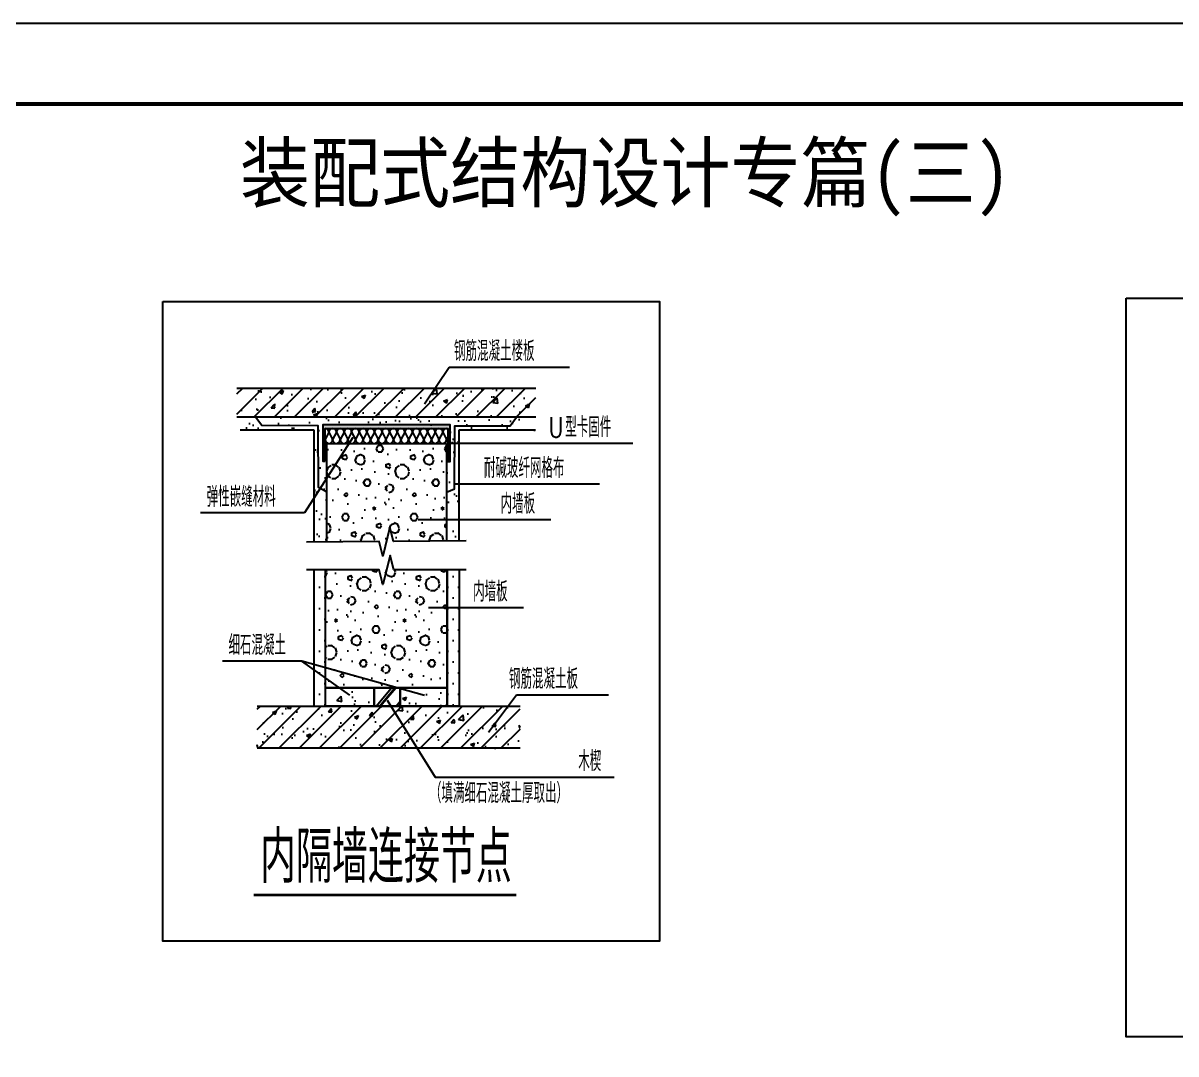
# Model space of a CAD drawing. Extents: x -85320 to 1679916, y -1321939 to 627.
# Drawn here: x 1231917 to 1252109, y -692017 to -673957 of the extents above; entities that cross this region are included whole.
import ezdxf
from ezdxf.enums import TextEntityAlignment as Align

# ---------------------------------------------------------------- set-up
doc = ezdxf.new("R2010")
doc.units = 0
doc.header["$LTSCALE"] = 1000
for name, color, linetype in [('BORDER', 7, 'Continuous'), ('DIM_LEAD', 3, 'Continuous'), ('PUB_TEXT', 7, 'Continuous'), ('S-TITLE', 7, 'Continuous'), ('TEXT', 7, 'Continuous'), ('W文字', 7, 'Continuous'), ('总说明下划线', 8, 'Continuous'), ('打印线框', 7, 'Continuous'), ('拉模', 7, 'Continuous'), ('插筋', 21, 'Continuous')]:
    doc.layers.add(name, color=color, linetype=linetype)
doc.styles.add('_TCH_DIM', font='SIMPLEX', dxfattribs={"bigfont": 'GBCBIG'})
doc.styles.add('TSSD_Rein', font='Tssdeng.shx', dxfattribs={"width": 0.7, "bigfont": 'hztxt.shx'})
doc.styles.add('TW-宋体', font='', dxfattribs={"width": 0.8})
doc.styles.get('TW-宋体').set_extended_font_data('SimSun')

# ---------------------------------------------------------------- blocks, each defined once
blk = doc.blocks.new('图框1')
at = {"layer": 'BORDER', "const_width": 50}
blk.add_lwpolyline([(1377779, -823089), (1377779, -783089), (1433679, -783089), (1433679, -823089)], close=True, dxfattribs=at)

msp = doc.modelspace()

# ---------------------------------------------------------------- hatches: boundary and pattern name
at = {"layer": '插筋'}
h = msp.add_hatch(dxfattribs=at)
h.set_pattern_fill('钢筋混凝土', color=256, scale=100)
h.set_pattern_definition([(45, (-375120.1, -786158.87), (-176.776695, 176.776695), []), (50, (-375120.1, -786158.87), (717.26018, -62.75213), [75, -825]), (355, (-375120.1, -786158.9), (-138.75133, 752.19213), [60, -660]), (100.4514, (-375060.3, -786164.1), (578.50938, 689.43954), [63.7402, -701.1421]), (46.1842, (-375120.1, -785958.9), (1067.24105, -165.519), [112.5, -1237.5]), (96.6356, (-375031.2, -785972.7), (934.6627, 974.1179), [95.6103, -1051.713]), (351.1842, (-375120.1, -785958.9), (934.66195, 974.1186), [90, -990]), (21, (-375020.1, -786008.87), (596.90705, -402.6189), [75, -825]), (326, (-375020.1, -786008.9), (243.31533, 725.15005), [60, -660]), (71.4514, (-374970.35, -786042.4), (840.22263, 322.5305), [63.7402, -701.1421]), (37.5, (-375120.1, -786158.87), (12.159855, 332.893854), [0, -652, 0, -670, 0, -662.5]), (7.5, (-375120.1, -786158.87), (263.06954, 394.41171), [0, -382, 0, -637, 0, -252.5]), (327.5, (-375343.1, -786158.87), (533.822436, -22.55487), [0, -250, 0, -780, 0, -1035]), (317.5, (-375443.1, -786158.87), (583.18617, 100.10498), [0, -325, 0, -518, 0, -735])])
h.paths.add_polyline_path([(1235662.458, -680350.801), (1240899.278, -680350.801), (1240899.278, -680863.322), (1235662.458, -680863.322)])
h = msp.add_hatch(dxfattribs=at)
h.set_pattern_fill('砂灰土', color=256, scale=100)
h.set_pattern_definition([(37.5, (-375120.1, -786158.87), (-12.59867, 385.364754), [0, -304, 0, -340, 0, -325]), (7.5, (-375120.1, -786158.87), (353.95534, 564.42921), [0, -164, 0, -274, 0, -105]), (327.5, (-375366.1, -786158.87), (622.82837, 1.13181), [0, -100, 0, -360, 0, -470]), (317.5, (-375366.1, -786158.87), (601.22532, 175.53511), [0, -50, 0, -236, 0, -270])])
h.paths.add_polyline_path([(1237165.014, -680997.515), (1239400.497, -680997.515), (1239400.497, -681118.486, -0.031170221), (1239401.013, -681126.754), (1239400.497, -681127.739), (1239400.497, -681635.397), (1239354.636, -681635.397), (1239354.636, -681215.323), (1239334.513, -681253.754, -0.388563157), (1239273.882, -681319.994), (1239332.387, -681319.994), (1239332.387, -683030.215), (1239548.191, -683030.215), (1239548.191, -681091.763), (1240889.371, -681091.763), (1240889.371, -680863.322), (1235717.092, -680863.322), (1235717.092, -681085.666), (1237010.149, -681085.666), (1237010.149, -683051.036), (1237238.991, -683051.036), (1237238.991, -683030.215), (1237238.991, -681319.994), (1237267.145, -681319.994, -0.388563157), (1237206.513, -681253.754), (1237206.513, -681634.516), (1237165.014, -681634.516)])
h = msp.add_hatch(color=256, dxfattribs=at)
h.dxf.hatch_style = 1
h.paths.add_polyline_path([(1237206.513, -681634.516), (1237206.513, -681060.254), (1239354.636, -681060.254), (1239354.636, -681635.397), (1239400.497, -681635.397), (1239400.497, -680997.515), (1237165.014, -680997.515), (1237165.014, -681634.516)])
h = msp.add_hatch(dxfattribs=at)
h.set_pattern_fill('加气混凝土', color=256, scale=100)
h.set_pattern_definition([(0, (-374766.1, -786524.9), (600, 1200), [0, -1200]), (0, (-375468.1, -786686.9), (600, 1200), [0, -1200]), (0, (-375078.1, -786698.9), (600, 1200), [0, -1200]), (0, (-374652.1, -786344.9), (600, 1200), [0, -1200]), (0, (-375150.1, -786758.9), (600, 1200), [0, -1200]), (0, (-374532.1, -785588.9), (600, 1200), [0, -1200]), (0, (-374898.1, -785684.9), (600, 1200), [0, -1200]), (0, (-374706.1, -785834.9), (600, 1200), [0, -1200]), (0, (-375684.1, -785858.9), (600, 1200), [0, -1200]), (0, (-375096.1, -785912.9), (600, 1200), [0, -1200]), (0, (-375324.1, -786218.9), (600, 1200), [0, -1200]), (0, (-375312.1, -786668.9), (600, 1200), [0, -1200]), (0, (-374862.1, -786716.9), (600, 1200), [0, -1200]), (0, (-374532.1, -786188.9), (600, 1200), [0, -1200]), (0, (-375654.1, -786374.9), (600, 1200), [0, -1200]), (0, (-375552.1, -786170.9), (600, 1200), [0, -1200]), (0, (-375084.1, -786254.9), (600, 1200), [0, -1200]), (0, (-375252.1, -786428.9), (600, 1200), [0, -1200]), (0, (-375348.1, -786032.9), (600, 1200), [0, -1200]), (0, (-375198.1, -785582.9), (600, 1200), [0, -1200]), (0, (-375606.1, -786626.9), (600, 1200), [0, -1200]), (0, (-374946.1, -785828.9), (600, 1200), [0, -1200]), (0, (-375504.1, -785810.9), (600, 1200), [0, -1200]), (0, (-375600.1, -785654.9), (600, 1200), [0, -1200]), (130.601294, (-374605.806, -785964.58), (-2999.9999669, 3600.0000157), [52.6831, -22074.222]), (18.434949, (-374691.52, -785941.72), (2999.99999, 1199.999991), [54.2105, -7535.2558]), (90, (-374691.5, -785993.15), (600, 1200), [51.4286, -2348.5713]), (161.565051, (-374640.1, -786010.3), (-3000.000015, 1199.99991), [54.2105, -7535.2558]), (53.130102, (-374640.1, -786010.3), (600, 1200), [57.1429, -5942.857]), (135, (-374594.38, -786621.72), (-600.00007, 1199.99992), [48.4873, -3345.6252]), (45, (-374662.95, -786621.72), (600, 1200), [48.4873, -3345.6252]), (135, (-374628.66, -786656), (-600.00007, 1199.99992), [48.4873, -3345.6252]), (45, (-374628.66, -786656), (600, 1200), [48.4873, -3345.6252]), (116.56505, (-375171.5, -785816), (-0.0001, 2399.9999), [63.88765, -1277.753]), (180, (-375200.1, -785758.9), (-600, 1200), [68.5714, -1131.4285]), (63.43495, (-375297.2, -785816), (5e-06, 2400), [63.88765, -1277.753]), (116.56505, (-375268.7, -785873.2), (-0.0001, 2399.9999), [63.88765, -1277.753]), (0, (-375268.7, -785873.2), (600, 1200), [68.5714, -1131.4285]), (63.43495, (-375200.1, -785873.2), (5e-06, 2400), [63.88765, -1277.753]), (107.102728, (-374720.09, -786221.724), (-1799.9999312, 6000.0000097), [77.7227, -32565.805]), (143.972626, (-374742.95, -786147.44), (-11399.9998555, 8399.9999905), [77.7227, -16244.04]), (180, (-374805.8, -786101.7), (-600, 1200), [74.2857, -1125.7142]), (36.027373, (-374942.95, -786147.44), (11399.9999158, 8399.9999094), [77.7227, -16244.04]), (71.565051, (-374965.8, -786216.01), (1800.00001, 5999.99999), [72.2806, -7517.1856]), (107.102728, (-374942.95, -786290.296), (-1799.9999312, 6000.0000097), [77.7227, -32565.805]), (143.972626, (-374880.09, -786336.01), (-11399.9998555, 8399.9999905), [77.7227, -16244.04]), (0, (-374880.1, -786336), (600, 1200), [74.2857, -1125.7142]), (36.027373, (-374805.81, -786336.01), (11399.9999158, 8399.9999094), [77.7227, -16244.04]), (71.565051, (-374742.95, -786290.3), (1800.00001, 5999.99999), [72.2806, -7517.1856]), (150.255118, (-374708.66, -785661.72), (-1800.000004, 1199.999985), [46.07, -9628.6392]), (90, (-374748.66, -785684.6), (600, 1200), [45.7143, -2354.2855]), (29.744881, (-374748.66, -785684.58), (1800.000001, 1199.999994), [46.07, -9628.6392]), (116.56505, (-374988.7, -786513.2), (-0.0001, 2399.9999), [63.88765, -1277.753]), (168.690067, (-375017.23, -786456.01), (-5400.000004, 1199.99997), [58.2745, -12179.371]), (41.185925, (-375120.09, -786484.58), (14999.9999091, 13199.9998846), [60.7437, -25451.604]), (90, (-375120.1, -786541.7), (600, 1200), [57.1429, -2342.857]), (138.814074, (-375074.377, -786581.724), (-14999.9997334, 13200.000084), [60.7437, -25451.604]), (16.699244, (-375074.377, -786581.724), (19799.999851, 5999.9999372), [59.6589, -24997.075]), (60.945396, (-375017.234, -786564.58), (599.9999984, 1199.9999894), [58.8322, -24650.679]), (109.983106, (-375491.52, -786010.296), (-3000.0000113, 8399.9999778), [66.884, -28024.395]), (155.556045, (-375514.377, -785947.44), (-7800.0000297, 3599.9999252), [69.046, -28930.263]), (24.4439547, (-375640.09, -785947.44), (7800.0000039, 3599.9999827), [69.046, -28930.263]), (70.0168934, (-375662.95, -786010.296), (3000.000009, 8399.9999792), [66.884, -28024.395]), (109.983106, (-375640.09, -786073.153), (-3000.0000113, 8399.9999778), [66.884, -28024.395]), (160.016893, (-375577.23, -786096.01), (-3000.000002, 1199.9999453), [66.884, -13978.755]), (19.9831065, (-375577.23, -786096.01), (2999.9999835, 1199.999998), [66.884, -13978.755]), (70.0168934, (-375514.377, -786073.153), (3000.000009, 8399.9999792), [66.884, -28024.395]), (122.005383, (-375045.8, -786118.87), (-600.000081, 1199.999939), [53.9085, -11266.868]), (18.434949, (-375125.8, -786090.3), (2999.99999, 1199.999991), [54.2105, -7535.2558]), (90, (-375125.8, -786141.7), (600, 1200), [51.4286, -2348.5713]), (161.565051, (-375074.38, -786158.87), (-3000.000015, 1199.99991), [54.2105, -7535.2558]), (54.462322, (-375074.38, -786158.87), (4199.999994, 5999.999991), [49.1561, -20596.423]), (116.56505, (-375394.4, -786410.3), (-0.0001, 2399.9999), [63.88765, -1277.753]), (180, (-375423, -786353.2), (-600, 1200), [62.8571, -1137.1428]), (59.0362434, (-375520.09, -786410.3), (600.000002, 1199.999994), [66.6395, -13927.644]), (120.963756, (-375485.81, -786467.44), (-600.000082, 1199.999945), [66.6395, -13927.644]), (0, (-375485.8, -786467.4), (600, 1200), [62.8571, -1137.1428]), (63.43495, (-375423, -786467.4), (5e-06, 2400), [63.88765, -1277.753])])
h.paths.add_polyline_path([(1237238.991, -681319.994), (1239332.387, -681319.994), (1239332.387, -683030.215), (1237238.991, -683030.215)])
h = msp.add_hatch(dxfattribs=at)
h.set_pattern_fill('松散材料', color=256, scale=100)
h.set_pattern_definition([(0, (-385987.55, -784525.17), (93.75, 187.5), [0, -187.5])])
h.paths.add_polyline_path([(1237212.618, -683537.666), (1237010.149, -683537.666), (1237010.149, -685923.178), (1237212.618, -685923.178)])
h.paths.add_polyline_path([(1239346.696, -683537.666), (1239553.368, -683537.666), (1239553.368, -685923.178), (1239346.696, -685923.178)])
h = msp.add_hatch(dxfattribs=at)
h.set_pattern_fill('加气混凝土', color=256, scale=100)
h.set_pattern_definition([(0, (-385633.5, -784891.2), (600, 1200), [0, -1200]), (0, (-386335.5, -785053.2), (600, 1200), [0, -1200]), (0, (-385945.5, -785065.2), (600, 1200), [0, -1200]), (0, (-385519.5, -784711.2), (600, 1200), [0, -1200]), (0, (-386017.5, -785125.2), (600, 1200), [0, -1200]), (0, (-385399.5, -783955.2), (600, 1200), [0, -1200]), (0, (-385765.5, -784051.2), (600, 1200), [0, -1200]), (0, (-385573.5, -784201.2), (600, 1200), [0, -1200]), (0, (-386551.5, -784225.2), (600, 1200), [0, -1200]), (0, (-385963.5, -784279.2), (600, 1200), [0, -1200]), (0, (-386191.5, -784585.2), (600, 1200), [0, -1200]), (0, (-386179.5, -785035.2), (600, 1200), [0, -1200]), (0, (-385729.5, -785083.2), (600, 1200), [0, -1200]), (0, (-385399.5, -784555.2), (600, 1200), [0, -1200]), (0, (-386521.5, -784741.2), (600, 1200), [0, -1200]), (0, (-386419.5, -784537.2), (600, 1200), [0, -1200]), (0, (-385951.5, -784621.2), (600, 1200), [0, -1200]), (0, (-386119.5, -784795.2), (600, 1200), [0, -1200]), (0, (-386215.5, -784399.2), (600, 1200), [0, -1200]), (0, (-386065.5, -783949.2), (600, 1200), [0, -1200]), (0, (-386473.5, -784993.2), (600, 1200), [0, -1200]), (0, (-385813.5, -784195.2), (600, 1200), [0, -1200]), (0, (-386371.5, -784177.2), (600, 1200), [0, -1200]), (0, (-386467.5, -784021.2), (600, 1200), [0, -1200]), (130.601294, (-385473.264, -784330.88), (-2999.9999669, 3600.0000157), [52.6831, -22074.222]), (18.434949, (-385558.98, -784308.02), (2999.99999, 1199.999991), [54.2105, -7535.2558]), (90, (-385559, -784359.45), (600, 1200), [51.4286, -2348.5713]), (161.565051, (-385507.55, -784376.6), (-3000.000015, 1199.99991), [54.2105, -7535.2558]), (53.130102, (-385507.55, -784376.6), (600, 1200), [57.1429, -5942.857]), (135, (-385461.84, -784988.02), (-600.00007, 1199.99992), [48.4873, -3345.6252]), (45, (-385530.4, -784988.02), (600, 1200), [48.4873, -3345.6252]), (135, (-385496.1, -785022.3), (-600.00007, 1199.99992), [48.4873, -3345.6252]), (45, (-385496.1, -785022.3), (600, 1200), [48.4873, -3345.6252]), (116.56505, (-386039, -784182.3), (-0.0001, 2399.9999), [63.88765, -1277.753]), (180, (-386067.5, -784125.2), (-600, 1200), [68.5714, -1131.4285]), (63.43495, (-386164.7, -784182.3), (5e-06, 2400), [63.88765, -1277.753]), (116.56505, (-386136.1, -784239.5), (-0.0001, 2399.9999), [63.88765, -1277.753]), (0, (-386136.1, -784239.5), (600, 1200), [68.5714, -1131.4285]), (63.43495, (-386067.5, -784239.5), (5e-06, 2400), [63.88765, -1277.753]), (107.102728, (-385587.55, -784588.023), (-1799.9999312, 6000.0000097), [77.7227, -32565.805]), (143.972626, (-385610.41, -784513.74), (-11399.9998555, 8399.9999905), [77.7227, -16244.04]), (180, (-385673.3, -784468), (-600, 1200), [74.2857, -1125.7142]), (36.027373, (-385810.41, -784513.74), (11399.9999158, 8399.9999094), [77.7227, -16244.04]), (71.565051, (-385833.26, -784582.3), (1800.00001, 5999.99999), [72.2806, -7517.1856]), (107.102728, (-385810.407, -784656.594), (-1799.9999312, 6000.0000097), [77.7227, -32565.805]), (143.972626, (-385747.55, -784702.31), (-11399.9998555, 8399.9999905), [77.7227, -16244.04]), (0, (-385747.5, -784702.3), (600, 1200), [74.2857, -1125.7142]), (36.027373, (-385673.26, -784702.31), (11399.9999158, 8399.9999094), [77.7227, -16244.04]), (71.565051, (-385610.4, -784656.6), (1800.00001, 5999.99999), [72.2806, -7517.1856]), (150.255118, (-385576.12, -784028.02), (-1800.000004, 1199.999985), [46.07, -9628.6392]), (90, (-385616.1, -784050.9), (600, 1200), [45.7143, -2354.2855]), (29.744881, (-385616.12, -784050.88), (1800.000001, 1199.999994), [46.07, -9628.6392]), (116.56505, (-385856.1, -784879.5), (-0.0001, 2399.9999), [63.88765, -1277.753]), (168.690067, (-385884.69, -784822.31), (-5400.000004, 1199.99997), [58.2745, -12179.371]), (41.185925, (-385987.55, -784850.88), (14999.9999091, 13199.9998846), [60.7437, -25451.604]), (90, (-385987.55, -784908), (600, 1200), [57.1429, -2342.857]), (138.814074, (-385941.835, -784948.02), (-14999.9997334, 13200.000084), [60.7437, -25451.604]), (16.699244, (-385941.835, -784948.02), (19799.999851, 5999.9999372), [59.6589, -24997.075]), (60.945396, (-385884.69, -784930.88), (599.9999984, 1199.9999894), [58.8322, -24650.679]), (109.983106, (-386358.98, -784376.594), (-3000.0000113, 8399.9999778), [66.884, -28024.395]), (155.556045, (-386381.835, -784313.737), (-7800.0000297, 3599.9999252), [69.046, -28930.263]), (24.4439547, (-386507.55, -784313.737), (7800.0000039, 3599.9999827), [69.046, -28930.263]), (70.0168934, (-386530.407, -784376.594), (3000.000009, 8399.9999792), [66.884, -28024.395]), (109.983106, (-386507.55, -784439.45), (-3000.0000113, 8399.9999778), [66.884, -28024.395]), (160.016893, (-386444.69, -784462.31), (-3000.000002, 1199.9999453), [66.884, -13978.755]), (19.9831065, (-386444.69, -784462.31), (2999.9999835, 1199.999998), [66.884, -13978.755]), (70.0168934, (-386381.835, -784439.45), (3000.000009, 8399.9999792), [66.884, -28024.395]), (122.005383, (-385913.26, -784485.17), (-600.000081, 1199.999939), [53.9085, -11266.868]), (18.434949, (-385993.26, -784456.6), (2999.99999, 1199.999991), [54.2105, -7535.2558]), (90, (-385993.26, -784508), (600, 1200), [51.4286, -2348.5713]), (161.565051, (-385941.84, -784525.17), (-3000.000015, 1199.99991), [54.2105, -7535.2558]), (54.462322, (-385941.835, -784525.166), (4199.999994, 5999.999991), [49.1561, -20596.423]), (116.56505, (-386261.8, -784776.6), (-0.0001, 2399.9999), [63.88765, -1277.753]), (180, (-386290.4, -784719.5), (-600, 1200), [62.8571, -1137.1428]), (59.0362434, (-386387.55, -784776.59), (600.000002, 1199.999994), [66.63946, -13927.644]), (120.963756, (-386353.26, -784833.74), (-600.000082, 1199.999945), [66.63946, -13927.644]), (0, (-386353.3, -784833.7), (600, 1200), [62.8571, -1137.1428]), (63.43495, (-386290.4, -784833.7), (5e-06, 2400), [63.88765, -1277.753])])
h.paths.add_polyline_path([(1237212.618, -683537.666), (1239346.696, -683537.666), (1239346.696, -685602.342), (1237212.618, -685602.342)])
h = msp.add_hatch(dxfattribs=at)
h.set_pattern_fill('混凝土', color=256, scale=100)
h.set_pattern_definition([(50, (-385987.55, -784525.17), (717.26018, -62.75213), [75, -825]), (355, (-385987.55, -784525.2), (-138.75133, 752.19213), [60, -660]), (100.4514, (-385927.8, -784530.4), (578.50938, 689.43954), [63.7402, -701.1421]), (46.1842, (-385987.55, -784325.2), (1067.24105, -165.519), [112.5, -1237.5]), (96.6356, (-385898.6, -784339), (934.6627, 974.1179), [95.6103, -1051.713]), (351.1842, (-385987.5, -784325.2), (934.66195, 974.1186), [90, -990]), (21, (-385887.55, -784375.17), (596.90705, -402.6189), [75, -825]), (326, (-385887.55, -784375.2), (243.31533, 725.15005), [60, -660]), (71.4514, (-385837.8, -784408.7), (840.22263, 322.5305), [63.7402, -701.1421]), (37.5, (-385987.55, -784525.17), (12.159855, 332.893854), [0, -652, 0, -670, 0, -662.5]), (7.5, (-385987.55, -784525.17), (263.06954, 394.41171), [0, -382, 0, -637, 0, -252.5]), (327.5, (-386210.55, -784525.17), (533.822436, -22.55487), [0, -250, 0, -780, 0, -1035]), (317.5, (-386310.55, -784525.17), (583.18617, 100.10498), [0, -325, 0, -518, 0, -735])])
h.paths.add_polyline_path([(1237212.618, -685602.342), (1238069.019, -685602.342), (1238069.019, -685923.178), (1237212.618, -685923.178)])
h.paths.add_polyline_path([(1238523.273, -685602.342), (1239346.696, -685602.342), (1239346.696, -685923.178), (1238523.273, -685923.178)])
h = msp.add_hatch(dxfattribs=at)
h.set_pattern_fill('木材', color=256, scale=100)
h.set_pattern_definition([(50, (-385987.55, -784525.17), (259.23532, 931.23415), [6000, -800, 2000, -400]), (50, (-385455.55, -784325.17), (-664.65069, 35.54523), [1200, -132, 2400, -300]), (50, (-385787.55, -784185.17), (1131.698317, 1765.63952), [3200, -560, 1600, -400])])
h.paths.add_polyline_path([(1238069.019, -685602.342), (1238523.273, -685602.342), (1238523.273, -685923.178), (1238069.019, -685923.178)])
h = msp.add_hatch(dxfattribs=at)
h.set_pattern_fill('钢筋混凝土', color=256, scale=100)
h.set_pattern_definition([(45, (-385987.55, -784525.17), (-176.776695, 176.776695), []), (50, (-385987.55, -784525.17), (717.26018, -62.75213), [75, -825]), (355, (-385987.55, -784525.2), (-138.75133, 752.19213), [60, -660]), (100.4514, (-385927.8, -784530.4), (578.50938, 689.43954), [63.7402, -701.1421]), (46.1842, (-385987.55, -784325.2), (1067.24105, -165.519), [112.5, -1237.5]), (96.6356, (-385898.6, -784339), (934.6627, 974.1179), [95.6103, -1051.713]), (351.1842, (-385987.5, -784325.2), (934.66195, 974.1186), [90, -990]), (21, (-385887.55, -784375.17), (596.90705, -402.6189), [75, -825]), (326, (-385887.55, -784375.2), (243.31533, 725.15005), [60, -660]), (71.4514, (-385837.8, -784408.7), (840.22263, 322.5305), [63.7402, -701.1421]), (37.5, (-385987.55, -784525.17), (12.159855, 332.893854), [0, -652, 0, -670, 0, -662.5]), (7.5, (-385987.55, -784525.17), (263.06954, 394.41171), [0, -382, 0, -637, 0, -252.5]), (327.5, (-386210.55, -784525.17), (533.822436, -22.55487), [0, -250, 0, -780, 0, -1035]), (317.5, (-386310.55, -784525.17), (583.18617, 100.10498), [0, -325, 0, -518, 0, -735])])
h.paths.add_polyline_path([(1236019.805, -685923.178), (1240622.184, -685923.178), (1240622.184, -686661.23), (1236019.805, -686661.23)])

# ---------------------------------------------------------------- linework, layer by layer
at = {"layer": 'DIM_LEAD'}
for p, q in [((1238946.355, -680625.151), (1239382.699, -679982.863)), ((1239382.699, -679982.863), (1241488.29, -679982.863)), ((1237692.899, -681215.15), (1236849.267, -682537.174)), ((1239400.497, -681316.456), (1241620.827, -681316.456)), ((1241620.827, -681316.456), (1242598.821, -681316.456)), ((1239472.723, -682030.912), (1240749.23, -682030.912)), ((1240749.23, -682030.912), (1242011.548, -682030.912)), ((1236849.267, -682537.174), (1235027.697, -682537.174)), ((1238836.261, -682656.307), (1239753.609, -682656.307)), ((1239753.609, -682656.307), (1241161.322, -682656.307)), ((1239021.007, -684197.045), (1239814.414, -684197.045)), ((1239814.414, -684197.045), (1240680.683, -684197.045)), ((1236800.556, -685135.328), (1235410.522, -685135.328)), ((1237637.619, -685733.566), (1236800.556, -685135.328)), ((1238946.483, -685738.636), (1236800.556, -685135.328)), ((1240068.013, -686381.035), (1240561.266, -685726.486)), ((1240561.266, -685726.486), (1242170.403, -685726.486)), ((1238296.146, -685816.503), (1239132.238, -687167.215)), ((1239132.238, -687167.215), (1242272.071, -687167.215))]:
    msp.add_line(p, q, dxfattribs=at)
at = {"layer": 'S-TITLE', "const_width": 50}
msp.add_lwpolyline([(1235955.088, -689232.662), (1240554.113, -689232.662)], dxfattribs=at)
at = {"layer": '总说明下划线', "color": 9}
msp.add_lwpolyline([(1234365.473, -678835.348), (1243062.48, -678835.348), (1243062.48, -690039.365), (1234365.473, -690039.365)], close=True, dxfattribs=at)
at = {"layer": '打印线框', "color": 1}
msp.add_lwpolyline([(1203556.881, -733421.28), (1203556.881, -673956.634), (1287656.881, -673956.634), (1287656.881, -733421.28)], close=True, dxfattribs=at)
at = {"layer": '插筋'}
for p, q in [((1235662.458, -680350.801), (1240899.278, -680350.801)), ((1240899.278, -680863.322), (1235662.458, -680863.322)), ((1235717.092, -681085.666), (1237010.149, -681085.666)), ((1237010.149, -681085.666), (1237010.149, -683051.036)), ((1237273.013, -681126.754), (1237206.513, -681253.754)), ((1237273.013, -681126.754), (1237339.513, -681253.754)), ((1237406.013, -681126.754), (1237339.513, -681253.754)), ((1237406.013, -681126.754), (1237472.513, -681253.754)), ((1237539.013, -681126.754), (1237472.513, -681253.754)), ((1237539.013, -681126.754), (1237605.513, -681253.754)), ((1237672.013, -681126.754), (1237605.513, -681253.754)), ((1237672.013, -681126.754), (1237738.513, -681253.754)), ((1237805.013, -681126.754), (1237738.513, -681253.754)), ((1237805.013, -681126.754), (1237871.513, -681253.754)), ((1237938.013, -681126.754), (1237871.513, -681253.754)), ((1237938.013, -681126.754), (1238004.513, -681253.754)), ((1238071.013, -681126.754), (1238004.513, -681253.754)), ((1238071.013, -681126.754), (1238137.513, -681253.754)), ((1238204.013, -681126.754), (1238137.513, -681253.754)), ((1238204.013, -681126.754), (1238270.513, -681253.754)), ((1238337.013, -681126.754), (1238270.513, -681253.754)), ((1238337.013, -681126.754), (1238403.513, -681253.754)), ((1238470.013, -681126.754), (1238403.513, -681253.754)), ((1238470.013, -681126.754), (1238536.513, -681253.754)), ((1238603.013, -681126.754), (1238536.513, -681253.754)), ((1238603.013, -681126.754), (1238669.513, -681253.754)), ((1238736.013, -681126.754), (1238669.513, -681253.754)), ((1238736.013, -681126.754), (1238802.513, -681253.754)), ((1238869.013, -681126.754), (1238802.513, -681253.754)), ((1238869.013, -681126.754), (1238935.513, -681253.754)), ((1239002.013, -681126.754), (1238935.513, -681253.754)), ((1239002.013, -681126.754), (1239068.513, -681253.754)), ((1239135.013, -681126.754), (1239068.513, -681253.754)), ((1239135.013, -681126.754), (1239201.513, -681253.754)), ((1239268.013, -681126.754), (1239201.513, -681253.754)), ((1239268.013, -681126.754), (1239334.513, -681253.754)), ((1239401.013, -681126.754), (1239334.513, -681253.754)), ((1240889.371, -681091.763), (1239548.191, -681091.763)), ((1239548.191, -681091.763), (1239548.191, -683030.215)), ((1237238.991, -681319.994), (1239332.387, -681319.994)), ((1237238.991, -683030.215), (1237238.991, -681319.994)), ((1239332.387, -681319.994), (1239332.387, -683030.215)), ((1237238.991, -683051.036), (1237238.991, -683030.215)), ((1237010.149, -683537.666), (1237010.149, -685923.178)), ((1237212.618, -685602.342), (1237212.618, -683537.666)), ((1237212.618, -685923.178), (1237212.618, -683537.666)), ((1239346.696, -683537.666), (1239346.696, -685602.342)), ((1239346.696, -685923.178), (1239346.696, -683537.666)), ((1239553.368, -683537.666), (1239553.368, -685923.178)), ((1239346.696, -685602.342), (1237212.618, -685602.342)), ((1236019.805, -685923.178), (1240622.184, -685923.178)), ((1237010.149, -685923.178), (1237212.618, -685923.178)), ((1239553.368, -685923.178), (1239346.696, -685923.178)), ((1240622.184, -686661.23), (1236019.805, -686661.23))]:
    msp.add_line(p, q, dxfattribs=at)
at = {"layer": '插筋', "color": 0}
msp.add_lwpolyline([(1251235.577, -678775.018), (1272305.643, -678775.018), (1272305.643, -691717), (1251235.577, -691717)], close=True, dxfattribs=at)
at = {"layer": '插筋'}
for points in [[(1237238.991, -682175.105), (1237094.23, -682094.621), (1237086.368, -681013.446), (1236100.458, -681008.41), (1235986.819, -680863.322)], [(1239332.387, -682175.105), (1239472.723, -682119.566), (1239479.297, -681012.365), (1240447.941, -681011.958), (1240560.615, -680863.322)], [(1237206.513, -681634.516), (1237206.513, -681060.254), (1239354.636, -681060.254), (1239354.636, -681635.397), (1239400.497, -681635.397), (1239400.497, -680997.515), (1237165.014, -680997.515), (1237165.014, -681634.516), (1237206.513, -681634.516)], [(1239675.093, -683029.174), (1238406.072, -683039.584), (1238340.539, -682786.301), (1238217.801, -683294.95), (1238152.268, -683041.667), (1236883.247, -683052.077)], [(1239680.529, -683537.666), (1238408.92, -683537.666), (1238345.339, -683283.344), (1238218.178, -683791.988), (1238154.598, -683537.666), (1236882.988, -683537.666)]]:
    msp.add_lwpolyline(points, dxfattribs=at)
for points in [[(1237212.618, -685602.342), (1238069.019, -685602.342), (1238069.019, -685923.178), (1237212.618, -685923.178)], [(1238069.019, -685602.342), (1238523.273, -685602.342), (1238523.273, -685923.178), (1238069.019, -685923.178)], [(1238523.273, -685602.342), (1239346.696, -685602.342), (1239346.696, -685923.178), (1238523.273, -685923.178)]]:
    msp.add_lwpolyline(points, close=True, dxfattribs=at)
for centre, start, end in [((1237206.513, -681126.754), 0, 90), ((1237339.513, -681126.754), 0, 180), ((1237472.513, -681126.754), 0, 180), ((1237605.513, -681126.754), 0, 180), ((1237738.513, -681126.754), 0, 180), ((1237871.513, -681126.754), 0, 180), ((1238004.513, -681126.754), 0, 180), ((1238137.513, -681126.754), 0, 180), ((1238270.513, -681126.754), 0, 180), ((1238403.513, -681126.754), 0, 180), ((1238536.513, -681126.754), 0, 180), ((1238669.513, -681126.754), 0, 180), ((1238802.513, -681126.754), 0, 180), ((1238935.513, -681126.754), 0, 180), ((1239068.513, -681126.754), 0, 180), ((1239201.513, -681126.754), 0, 180), ((1239334.513, -681126.754), 0, 180), ((1237273.013, -681253.754), 180, 0), ((1237406.013, -681253.754), 180, 0), ((1237539.013, -681253.754), 180, 0), ((1237672.013, -681253.754), 180, 0), ((1237805.013, -681253.754), 180, 0), ((1237938.013, -681253.754), 180, 0), ((1238071.013, -681253.754), 180, 0), ((1238204.013, -681253.754), 180, 0), ((1238337.013, -681253.754), 180, 0), ((1238470.013, -681253.754), 180, 0), ((1238603.013, -681253.754), 180, 0), ((1238736.013, -681253.754), 180, 0), ((1238869.013, -681253.754), 180, 0), ((1239002.013, -681253.754), 180, 0), ((1239135.013, -681253.754), 180, 0), ((1239268.013, -681253.754), 180, 0)]:
    msp.add_arc(centre, 66.5, start, end, dxfattribs=at)

# ---------------------------------------------------------------- block references
at = {"layer": '拉模', "color": 3, "xscale": 1.415824915824916, "yscale": 1.415824915824916, "zscale": 1.415824915824916}
msp.add_blockref('图框1', (-743597.321, 433344.026), dxfattribs=at)

# ---------------------------------------------------------------- texts
at = {"layer": 'PUB_TEXT', "style": '_TCH_DIM', "width": 0.8}
for s, p in [('钢筋混凝土楼板', (1239465.179, -679877.863)), ('U', (1241120.173, -681211.456)), ('型卡固件', (1241413.506, -681211.456)), ('耐碱玻纤网格布', (1239988.438, -681925.912)), ('弹性嵌缝材料', (1235132.697, -682432.174)), ('内墙板', (1240280.259, -682551.307)), ('内墙板', (1239799.62, -684092.045)), ('细石混凝土', (1235515.522, -685030.328)), ('钢筋混凝土板', (1240427.293, -685621.486)), ('木楔', (1241642.347, -687062.215)), ('（填满细石混凝土厚取出）', (1239042.976, -687622.215))]:
    msp.add_text(s, height=350, dxfattribs=at).set_placement(p)
at = {"layer": 'TEXT', "style": 'TSSD_Rein', "width": 0.7}
msp.add_text('内隔墙连接节点', height=900, dxfattribs=at).set_placement((1238272.204, -689018.542), align=Align.CENTER)
at = {"layer": 'W文字', "color": 4, "style": 'TW-宋体', "width": 0.9}
msp.add_text('装配式结构设计专篇(三)', height=1000, dxfattribs=at).set_placement((1235715.096, -677078.659))

doc.saveas('drawing.dxf')
